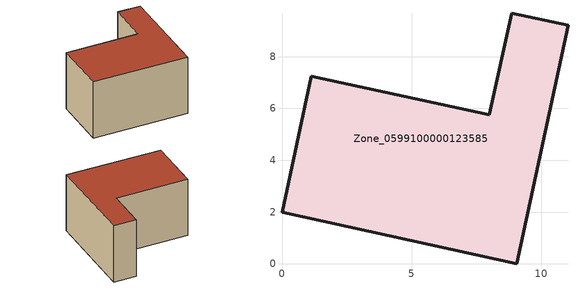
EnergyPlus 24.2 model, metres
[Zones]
Zone_0599100000123585
 floor ground (C_G): 9.06,0 0,1.99 1.13,7.24 8,5.75 8.86,9.68 11.03,9.21 z0
 wall outside (C_F): 8.86,9.68 8,5.75 1.13,7.24 0,1.99 9.06,0 11.03,9.21 8.86,9.68 z0:5.88
 roof outside (C_R): 9.06,0 11.03,9.21 8.86,9.68 8,5.75 1.13,7.24 0,1.99 z5.88
[BUILDING]
Pand.0599100000123585: North Axis=0; Terrain=City; Loads Convergence Tolerance Value=0.04; Temperature Convergence Tolerance Value=0.4; Solar Distribution=FullExterior; Maximum Number of Warmup Days=25; Minimum Number of Warmup Days=1
[Site:Location]
Rotterdam.The.Hague.AP_ZH_NLD Design_Conditions: Latitude=51.96; Longitude=4.45; Time Zone=1; Elevation=-4.5
[SITE:GROUNDTEMPERATURE:BUILDINGSURFACE]
18, 18, 18, 18, 18, 18, 18, 18, 18, 18, 18, 18
[MATERIAL] Thermal Absorptance=0.9; Solar Absorptance=0.7; Visible Absorptance=0.7
Name | Roughness | Thickness | Conductivity | Density | Specific Heat
G.TC.1975-1991 | MediumSmooth | 0.15 | 0.288461 | 540 | 1210
F.TC.1975-1991 | Rough | 0.3 | 0.230769 | 1920 | 840
R.TC.1975-1991 | MediumRough | 0.2 | 0.153846 | 1500 | 1000
[CONSTRUCTION]
C_G: G.TC.1975-1991
C_F: F.TC.1975-1991
C_R: R.TC.1975-1991
[ZONE]
Zone_0599100000123585: Type=1; Multiplier=1; Ceiling Height=Autocalculate; Volume=Autocalculate; Floor Area=autocalculate; Part of Total Floor Area=Yes
[ZONEINFILTRATION:DESIGNFLOWRATE]
Infil_Zone_0599100000123585: Zone or ZoneList or Space or SpaceList=Zone_0599100000123585; Schedule=AlwaysOn; Design Flow Rate Calculation Method=Flow/Area; Flow Rate per Floor Area=0.003; Constant Term Coefficient=1; Temperature Term Coefficient=0; Velocity Term Coefficient=0; Velocity Squared Term Coefficient=0
[HVACTEMPLATE:ZONE:IDEALLOADSAIRSYSTEM]
Zone_0599100000123585: Maximum Heating Supply Air Temperature=50; Minimum Cooling Supply Air Temperature=13; Maximum Heating Supply Air Humidity Ratio=0.0156; Minimum Cooling Supply Air Humidity Ratio=0.0077; Heating Limit=NoLimit; Cooling Limit=NoLimit; Dehumidification Control Type=ConstantSensibleHeatRatio; Cooling Sensible Heat Ratio=0.7; Dehumidification Setpoint=60; Humidification Control Type=None; Humidification Setpoint=30; Outdoor Air Method=None; Outdoor Air Flow Rate per Person=0.00944; Outdoor Air Flow Rate per Zone Floor Area=0; Outdoor Air Flow Rate per Zone=0; Demand Controlled Ventilation Type=None; Outdoor Air Economizer Type=NoEconomizer; Heat Recovery Type=None; Sensible Heat Recovery Effectiveness=0.7; Latent Heat Recovery Effectiveness=0.65
[ZONECONTROL:THERMOSTAT]
ThermostatControl_Zone_0599100000123585: Zone or ZoneList=Zone_0599100000123585; Control Type Schedule=DualSetpointControlType; Control 1=Thermostat_Zone_0599100000123585; Temperature Difference Between Cutout And Setpoint=0
[THERMOSTATSETPOINT:DUALSETPOINT]
Thermostat_Zone_0599100000123585: Heating Setpoint Temperature Schedule=HeatingSetpoint_Zone_0599100000123585; Cooling Setpoint Temperature Schedule=CoolingSetpoint_Zone_0599100000123585
[SCHEDULE:COMPACT]
HeatingSetpoint_Zone_0599100000123585: Through: 12/31, For: AllDays, Until: 24:00, 21
CoolingSetpoint_Zone_0599100000123585: Through: 12/31, For: AllDays, Until: 24:00, 24
DualSetpointControlType: Through: 12/31, For: AllDays, Until: 24:00, 4
AlwaysOn: Through: 12/31, For: AllDays, Until: 24:00, 1
